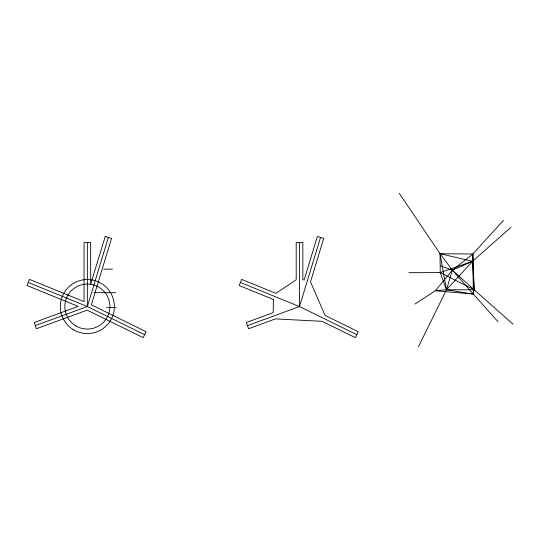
<?xml version="1.0" encoding="UTF-8"?>
<svg xmlns="http://www.w3.org/2000/svg" width="540" height="540" viewBox="0 0 540 540"><rect width="100%" height="100%" fill="white"/><g stroke="black" fill="none" stroke-linecap="round" stroke-linejoin="round"><path stroke-width="0.81" d="M497.954 321.651L473.33 294.084L474.174 289.75L472.534 261.306L472.824 254.016L503.429 220.367M35.323 325.607L87.358 306.551L108.378 237.438M247.482 325.607L299.518 306.551L320.537 237.438M418.446 346.788L446.479 289.75L452.385 270.209L472.824 254.016L474.174 289.75L513 324.169M510.968 227.347L472.534 261.306L446.479 289.75L435.355 290.729L414.929 304.067M440.613 265.829L452.385 270.209L474.174 289.75L446.479 289.75L440.039 253.699L452.385 270.209L473.33 294.084L446.479 289.75L440.249 272.585L440.039 253.699L472.534 261.306L452.385 270.209L435.355 290.729L473.33 294.084L472.824 254.016L440.039 253.699L399.188 193.212M408.848 272.7L440.249 272.585L472.534 261.306M103.842 269.156L112.57 269.156M94.088 292.66L115.594 292.66M106.562 307.422L116.309 307.422M240.408 282.467L299.518 306.551L356.812 334.679M28.249 282.467L87.358 306.551L144.653 334.679M440.249 272.585L474.174 289.75M299.518 242.48L299.518 306.551M87.358 242.48L87.358 306.551M273.436 299.498L273.2 312.667L246.341 322.502L248.623 328.718L275.474 318.884L322.13 321.341L355.354 337.649L358.27 331.709L325.053 315.394L310.487 281.86L323.703 238.403L317.372 236.473L304.155 279.929L302.832 279.734L302.832 242.48L296.204 242.48L296.204 279.734L275.933 293.362L241.663 279.396L239.159 285.532L273.436 299.498M105.206 236.473L90.666 284.283L90.666 242.48L84.044 242.48L84.044 301.624L29.498 279.396L27 285.532L78.178 306.389L34.182 322.502L36.457 328.718L87.169 310.149L143.195 337.649L146.111 331.709L91.348 304.823L111.544 238.403L105.206 236.473M76.005 325.998A22.518 22.518 0 0 0 109.877 306.659A22.518 22.518 0 0 0 76.194 286.997A22.518 22.518 0 0 0 76.005 325.998M73.73 329.886A27.02 27.02 0 0 0 114.379 306.68A27.02 27.02 0 0 0 73.96 283.088A27.02 27.02 0 0 0 73.73 329.886"/></g></svg>
